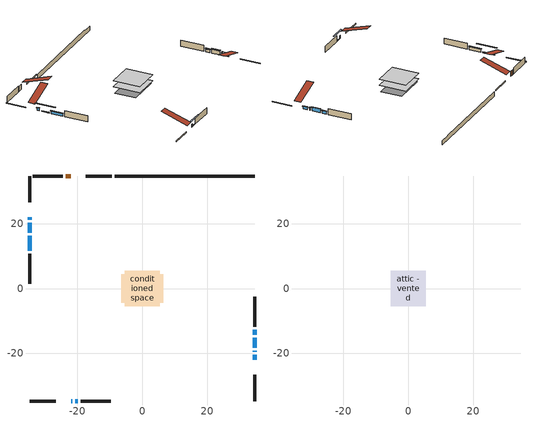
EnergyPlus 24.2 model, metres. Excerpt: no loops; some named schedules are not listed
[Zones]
conditioned space
 floor adiabatic (AdiabaticFloorConstruction): -5.41,-5.41 -5.41,5.41 5.41,5.41 5.41,-5.41 z0.73
 floor foundation (Slab1 construction): -6.45,-4.32 -6.45,4.32 6.45,4.32 6.45,-4.32 z-1.16
 wall outside (RimJoist1 construction): -9.37,34.64 -17.44,34.64 / -34.64,-34.64 -26.56,-34.64 / -34.64,34.64 -34.64,26.56 / 34.64,-34.64 34.64,-26.56 z0.73:1.03
 wall outside (AdiabaticWallConstruction 1): -22.08,34.64 -23.55,34.64 z0.73:2.76
 wall outside (AdiabaticWallConstruction): -21.93,-34.64 -21.52,-34.64 z0.73:1.95; -34.64,21.93 -34.64,21.12 / 34.64,-21.93 34.64,-20.33 / 34.64,-19.4 34.64,-19.17 / 34.64,-14.17 34.64,-12.64 / -34.64,16.22 -34.64,11.64 z0.73:1.8; -20.59,-34.64 -19.83,-34.64 / -34.64,20.19 -34.64,17.14 z0.73:1.09; 34.64,-18.24 34.64,-15.09 z0.73:2.25
 wall outside (Wall1 construction): -24.48,34.64 -33.71,34.64 / -18.9,-34.64 -9.67,-34.64 / -34.64,10.71 -34.64,1.48 / 34.64,-11.71 34.64,-2.48 z0.73:3.17
 wall foundation (FoundationWall1 construction): -8.44,34.64,-1.16 -8.44,34.64,0.73 30.33,34.64,0.73 30.33,34.64,0.42 34.64,34.64,0.42 34.64,34.64,-1.16
 window (WindowConstruction 6): -21.93,-34.64 -21.52,-34.64 z0.73:1.95
 window (WindowConstruction 5): -34.64,21.93 -34.64,21.12 z0.73:1.8
 window (WindowConstruction 7): -20.59,-34.64 -19.83,-34.64 z0.73:1.09
 window (WindowConstruction 8): -34.64,20.19 -34.64,17.14 z0.73:1.09
 window (WindowConstruction): 34.64,-21.93 34.64,-20.33 z0.73:1.8
 window (WindowConstruction 1): 34.64,-19.4 34.64,-19.17 z0.73:1.8
 window (WindowConstruction 2): 34.64,-18.24 34.64,-15.09 z0.73:2.25
 window (WindowConstruction 3): 34.64,-14.17 34.64,-12.64 z0.73:1.8
 window (WindowConstruction 4): -34.64,16.22 -34.64,11.64 z0.73:1.8
 door (Door): -22.08,34.64 -23.55,34.64 z0.73:2.76
 ceiling adiabatic (AdiabaticFloorConstruction): 5.41,-5.41 5.41,5.41 -5.41,5.41 -5.41,-5.41 z0.73
attic - vented
 floor to conditioned space (Floor1 construction Reversed): -5.41,-5.41 -5.41,5.41 5.41,5.41 5.41,-5.41 z3.17
 roof outside (Roof1 construction): -21.15,34.64,3.17 -21.15,24.11,6.68 -18.37,24.11,6.68 -18.37,34.64,3.17; -22.86,-34.64,3.17 -22.86,-24.11,6.68 -25.64,-24.11,6.68 -25.64,-34.64,3.17; -34.64,22.86,3.17 -24.11,22.86,6.68 -24.11,25.64,6.68 -34.64,25.64,3.17; 34.64,-22.86,3.17 24.11,-22.86,6.68 24.11,-25.64,6.68 34.64,-25.64,3.17
shading: -34.64,20.92 -34.64,22.13 -35.05,22.13 -35.05,20.92 z2; -17.19,-34.64 -23.23,-34.64 -23.23,-35.05 -17.19,-35.05 z3.73; -34.64,14.51 -34.64,22.83 -35.05,22.83 -35.05,14.51 z3.73; 34.64,-20.13 34.64,-22.13 35.05,-22.13 35.05,-20.13 z2; 34.64,-18.97 34.64,-19.6 35.05,-19.6 35.05,-18.97 z2; 34.64,-14.89 34.64,-18.44 35.05,-18.44 35.05,-14.89 z2.46; 34.64,-12.44 34.64,-14.37 35.05,-14.37 35.05,-12.44 z2; -34.64,11.44 -34.64,16.42 -35.05,16.42 -35.05,11.44 z2
[Building]
Building 1: Terrain=Suburbs
[Site:Location]
Erieau AUT_ON: Latitude {deg}=42.25; Longitude {deg}=-81.9; Time Zone {hr}=-5; Elevation {m}=178; Keep Site Location Information=Yes
[Site:GroundTemperature:Shallow]
5.2292, 3.30147, 3.1471, 4.0619, 7.73432, 11.3896, 14.5586, 16.5661, 16.7366, 15.1039, 12.0157, 8.47254
[Site:WaterMainsTemperature]
Calculation Method=Schedule; Temperature Schedule=mains temperature schedule
[Material] Roughness=Rough; Thermal Absorptance=0.9
Name | Thickness {m} | Conductivity {W/m-K} | Density {kg/m3} | Specific Heat {J/kg-K} | Solar Absorptance | Visible Absorptance
asphalt or fiberglass shingles | 0.00635 | 0.162714 | 1121.4 | 1465.45 | 0.95 | 0.95
ceiling stud and cavity | 0.1397 | 0.0798965 | 65.682 | 1177.47 | 0.7 | 0.7
concrete 4.0 in. | 0.1016 | 1.803125 | 2242.8 | 837.4 | 0.7 | 0.7
concrete 8.0 in. | 0.2032 | 1.803125 | 2242.8 | 837.4 | 0.7 | 0.7
door material | 0.04445 | 0.0451087 | 512.64 | 1214.23 | 0.7 | 0.7
floor covering | 0.0127 | 0.0433444 | 54.468 | 1339.84 | 0.6 | 0.6
floor rigid ins; wall rigid ins | 0.512978 | 0.029427 | 32.04 | 1214.23 | 0.7 | 0.7
floor stud and cavity | 0.1397 | 1.75129 | 37.0049 | 1207.88 | 0.7 | 0.7
furniture material conditioned space 1 | 0.1524 | 0.115458 | 640.8 | 1214.23 | 0.6 | 0.6
gypsum board | 0.0127 | 0.160291 | 801 | 837.4 | 0.6 | 0.6
osb sheathing 0.5 in. | 0.0127 | 0.115458 | 512.64 | 1214.23 | 0.7 | 0.7
osb sheathing 0.75 in. | 0.01905 | 0.115458 | 512.64 | 1214.23 | 0.7 | 0.7
rim joist stud and cavity | 0.0508 | 0.648972 | 50.32683 | 1063.81 | 0.6 | 0.6
wall stud and cavity | 0.1397 | 0.0817921 | 139.0536 | 1170.24 | 0.7 | 0.7
wall stud and cavity 1 | 0.0889 | 0.380278 | 52.3479 | 1209.89 | 0.7 | 0.7
wall stud and cavity 2 | 0.0889 | 0.391764 | 83.0341 | 1211.67 | 0.7 | 0.7
wood siding | 0.0254 | 0.102417 | 544.68 | 1172.36 | 0.74 | 0.74
wood siding 1; wood siding 2; wood siding 3 | 0.0254 | 0.102417 | 544.68 | 1172.36 | 0.7 | 0.7
[WindowMaterial:SimpleGlazingSystem]
Name | U-Factor {W/m2-K} | Solar Heat Gain Coefficient
WindowMaterial | 2.91622 | 0.67
WindowMaterial 1 | 3.12404 | 0.47
WindowMaterial 2 | 2.87988 | 0.7
WindowMaterial 3 | 2.91792 | 0.67
WindowMaterial 4 | 2.949721 | 0.64
WindowMaterial 5 | 3.026374 | 0.54
WindowMaterial 6 | 4.92112 | 0.6
WindowMaterial 7 | 3.04227 | 0.53
[Construction]
AdiabaticFloorConstruction: floor stud and cavity, floor rigid ins, osb sheathing 0.75 in., floor covering
AdiabaticWallConstruction: wood siding 2, wall rigid ins, wall stud and cavity 1, gypsum board
AdiabaticWallConstruction 1: wood siding 3, wall rigid ins, wall stud and cavity 1, gypsum board
Door: door material
Floor1 construction Reversed: gypsum board, ceiling stud and cavity
FoundationWall1 construction: concrete 8.0 in.
furniture construction conditioned space 1: furniture material conditioned space 1
PartitionWallConstruction: gypsum board, wall stud and cavity 2, gypsum board
RimJoist1 construction: wood siding 1, rim joist stud and cavity
Roof1 construction: asphalt or fiberglass shingles
Slab1 construction: concrete 4.0 in.
Wall1 construction: wood siding, osb sheathing 0.5 in., wall stud and cavity, gypsum board
WindowConstruction: WindowMaterial
WindowConstruction 1: WindowMaterial 1
WindowConstruction 2: WindowMaterial 2
WindowConstruction 3; WindowConstruction 4: WindowMaterial 3
WindowConstruction 5: WindowMaterial 4
WindowConstruction 6: WindowMaterial 5
WindowConstruction 7: WindowMaterial 6
WindowConstruction 8: WindowMaterial 7
[Zone] Multiplier=1; Part of Total Floor Area=Yes
Name | Volume {m3}
attic - vented | 66.6746
conditioned space | 521.4
[Space]
Name | Zone | Volume {m3}
attic - vented 1 | attic - vented | 66.6746
conditioned space 1 | conditioned space | 521.4
[ZoneInfiltration:EffectiveLeakageArea]
infil attic - vented 1: Zone or Space=attic - vented 1; Schedule=Always On Discrete; Effective Air Leakage Area {cm2}=5614.56; Stack Coefficient=0.000244174; Wind Coefficient=1.05577e-05
[ZoneMixing]
whole house fan mix: Zone or Space=attic - vented; Schedule=Always On Continuous; Design Flow Rate Calculation Method=Flow/Zone; Design Flow Rate {m3/s}=0; Source Zone or Space=conditioned space
[SurfaceProperty:ExposedFoundationPerimeter]
Slab1: Exposed Perimeter Calculation Method=TotalExposedPerimeter; Total Exposed Perimeter {m}=43.08
[InternalMass] Zone or ZoneList=conditioned space; Space or SpaceList=conditioned space 1
Name | Construction | Surface Area {m2}
furniture mass conditioned space 1 | furniture construction conditioned space 1 | 91.3721
partition wall mass | PartitionWallConstruction | 228.43
[Lights]
interior lighting: Zone or ZoneList or Space or SpaceList=conditioned space 1; Schedule=interior lighting schedule; Design Level Calculation Method=LightingLevel; Lighting Level {W}=343.2; Return Air Fraction=0; Fraction Radiant=0.6; Fraction Visible=0.2; Fraction Replaceable=1
[People]
occupants: Zone or ZoneList or Space or SpaceList=conditioned space 1; Number of People Schedule=occupants schedule; Number of People Calculation Method=People; Number of People=3; Fraction Radiant=0.314171; Sensible Heat Fraction=0.56303; Activity Level Schedule=occupants activity schedule; Carbon Dioxide Generation Rate {m3/s-W}=0; Enable ASHRAE 55 Comfort Warnings=No; Mean Radiant Temperature Calculation Type=EnclosureAveraged
[ElectricEquipment] Zone or ZoneList or Space or SpaceList=conditioned space 1; Design Level Calculation Method=EquipmentLevel
Name | Schedule | Design Level {W} | Fraction Latent | Fraction Radiant | Fraction Lost
clothes dryer | clothes dryer schedule | 140.772 | 0.015 | 0.081 | 0.85
clothes washer | clothes washer schedule | 32.1985 | 0.03 | 0.162 | 0.7
cooking range | cooking range schedule | 215.147 | 0.08 | 0.432 | 0.2
dishwasher | dishwasher schedule | 66.8632 | 0.3 | 0.18 | 0.4
fridge | fridge schedule | 72.9452 | 0 | 0.6 | 0
mech vent bath fan 0 | mech vent bath fan 0 schedule | 43 | 0 | 0 | 1
mech vent house fan | mech vent house fan schedule | 0 | 0 | 0 | 1
mech vent house fan cfis | mech vent house fan cfis schedule | 0 | 0 | 0 | 0
misc plug loads | misc plug loads schedule | 494.7 | 0.045 | 0.513 | 0.1
whole house fan | Always On Discrete | 0 | 0 | 0 | 1
[OtherEquipment] Zone or ZoneList or Space or SpaceList=conditioned space 1; Design Level Calculation Method=EquipmentLevel
Name | Fuel Type | Schedule | Design Level {W} | Fraction Latent | Fraction Radiant | Fraction Lost
clothes dryer 1 | Electricity | clothes dryer schedule | 0 | 0.015 | 0.081 | 0.85
cooking range 1 | Electricity | cooking range schedule | 0 | 0.08 | 0.432 | 0.2
general water use latent | None | general water use schedule | 62.594 | 1 | 0 | 0
general water use sensible | None | general water use schedule | -61.6891 | 0 | 0.6 | 0
mech vent house fan latent load | None | Always On Discrete | 0 | 1 | 0 | 0
mech vent house fan sensible load | None | Always On Discrete | 0 | 0 | 0 | 0
water heater energy adjustment1 | FuelOilNo2 | Always On Discrete | 0.01 | 0 | 0 | 1
[ZoneInfiltration:DesignFlowRate] Zone or ZoneList or Space or SpaceList=conditioned space 1; Schedule=Always On Discrete; Design Flow Rate Calculation Method=Flow/Zone; Design Flow Rate {m3/s}=0
infil flow; natural vent flow; whole house fan flow
[AvailabilityManager:Scheduled]
furnace airloop Availability Manager: Schedule=Always On Discrete
[Foundation:Kiva]
Foundation Kiva 1: Initial Indoor Air Temperature {C}=18; Wall Height Above Grade {m}=0.729996; Wall Depth Below Slab {m}=0.2032
[Foundation:Kiva:Settings]
Soil Conductivity {W/m-K}=0.849921; Soil Density {kg/m3}=1842.3; Soil Specific Heat {J/kg-K}=418.7; Ground Solar Absorptivity=0.9; Ground Thermal Absorptivity=0.9; Ground Surface Roughness {m}=0.03; Far-Field Width {m}=40; Deep-Ground Boundary Condition=ZeroFlux; Deep-Ground Depth {m}=40; Minimum Cell Dimension {m}=0.2; Maximum Cell Growth Coefficient=3; Simulation Timestep=Timestep
[Exterior:Lights]
exterior lighting: Schedule=exterior lighting schedule; Design Level {W}=75.6
[EnergyManagementSystem:GlobalVariable]
furnace_airloop_Fan_RTF
infil_program_Qfan
infil_program_Qinf
natural_vent_program_Qnv
natural_vent_program_Qwhf
[EnergyManagementSystem:Sensor]
Name | Output:Variable or Output:Meter Index Key | Output:Variable or Output:Meter
airflow_gain | infil flow | Infiltration Sensible Heat Gain Energy
airflow_gain_1 | natural vent flow | Infiltration Sensible Heat Gain Energy
airflow_gain_2 | whole house fan flow | Infiltration Sensible Heat Gain Energy
airflow_loss | infil flow | Infiltration Sensible Heat Loss Energy
airflow_loss_1 | natural vent flow | Infiltration Sensible Heat Loss Energy
airflow_loss_2 | whole house fan flow | Infiltration Sensible Heat Loss Energy
clg_load_cond |  | Cooling:EnergyTransfer:Zone:CONDITIONED SPACE
clg_sp_s; clg_sp_s_1 | cooling setpoint | Schedule Value
clothes_dryer_exhaust_0_sch_s | clothes dryer exhaust 0 schedule | Schedule Value
cool_season | cooling season schedule | Schedule Value
htg_load_cond |  | Heating:EnergyTransfer:Zone:CONDITIONED SPACE
htg_sp_s; htg_sp_s_1 | heating setpoint | Schedule Value
ig_ee_conv | clothes dryer | Electric Equipment Convective Heating Energy
ig_ee_conv_2 | cooking range | Electric Equipment Convective Heating Energy
ig_ee_conv_4 | fridge | Electric Equipment Convective Heating Energy
ig_ee_conv_5 | misc plug loads | Electric Equipment Convective Heating Energy
ig_ee_conv_6 | whole house fan | Electric Equipment Convective Heating Energy
ig_ee_rad | clothes dryer | Electric Equipment Radiant Heating Energy
ig_ee_rad_2 | cooking range | Electric Equipment Radiant Heating Energy
ig_ee_rad_4 | fridge | Electric Equipment Radiant Heating Energy
ig_ee_rad_5 | misc plug loads | Electric Equipment Radiant Heating Energy
ig_ee_rad_6 | whole house fan | Electric Equipment Radiant Heating Energy
ig_lgt_conv | interior lighting | Lights Convective Heating Energy
ig_lgt_rad | interior lighting | Lights Radiant Heating Energy
ig_lgt_vis | interior lighting | Lights Visible Radiation Heating Energy
ig_oe_conv | clothes dryer 1 | Other Equipment Convective Heating Energy
ig_oe_conv_1 | cooking range 1 | Other Equipment Convective Heating Energy
ig_oe_conv_2 | general water use latent | Other Equipment Convective Heating Energy
ig_oe_conv_3 | general water use sensible | Other Equipment Convective Heating Energy
ig_oe_conv_4 | water heater energy adjustment1 | Other Equipment Convective Heating Energy
ig_oe_rad | clothes dryer 1 | Other Equipment Radiant Heating Energy
ig_oe_rad_1 | cooking range 1 | Other Equipment Radiant Heating Energy
ig_oe_rad_2 | general water use latent | Other Equipment Radiant Heating Energy
ig_oe_rad_3 | general water use sensible | Other Equipment Radiant Heating Energy
ig_oe_rad_4 | water heater energy adjustment1 | Other Equipment Radiant Heating Energy
ig_ppl_conv | occupants | People Convective Heating Energy
ig_ppl_rad | occupants | People Radiant Heating Energy
im_conv | furniture mass conditioned space 1 | Surface Inside Face Convection Heat Gain Energy
im_conv_1 | partition wall mass | Surface Inside Face Convection Heat Gain Energy
im_ig | furniture mass conditioned space 1 | Surface Inside Face Internal Gains Radiation Heat Gain Energy
im_ig_1 | partition wall mass | Surface Inside Face Internal Gains Radiation Heat Gain Energy
im_lgt | furniture mass conditioned space 1 | Surface Inside Face Lights Radiation Heat Gain Energy
im_lgt_1 | partition wall mass | Surface Inside Face Lights Radiation Heat Gain Energy
im_sol | furniture mass conditioned space 1 | Surface Inside Face Solar Radiation Heat Gain Energy
im_sol_1 | partition wall mass | Surface Inside Face Solar Radiation Heat Gain Energy
im_surf | furniture mass conditioned space 1 | Surface Inside Face Net Surface Thermal Radiation Heat Gain Energy
im_surf_1 | partition wall mass | Surface Inside Face Net Surface Thermal Radiation Heat Gain Energy
mech_vent_bath_fan_0_sch_s | mech vent bath fan 0 schedule | Schedule Value
mv_conv | mech vent bath fan 0 | Electric Equipment Convective Heating Energy
mv_conv_1 | mech vent house fan | Electric Equipment Convective Heating Energy
mv_conv_2 | mech vent house fan cfis | Electric Equipment Convective Heating Energy
mv_conv_3 | mech vent house fan latent load | Other Equipment Convective Heating Energy
mv_conv_4 | mech vent house fan sensible load | Other Equipment Convective Heating Energy
mv_rad | mech vent bath fan 0 | Electric Equipment Radiant Heating Energy
mv_rad_1 | mech vent house fan | Electric Equipment Radiant Heating Energy
mv_rad_2 | mech vent house fan cfis | Electric Equipment Radiant Heating Energy
mv_rad_3 | mech vent house fan latent load | Other Equipment Radiant Heating Energy
mv_rad_4 | mech vent house fan sensible load | Other Equipment Radiant Heating Energy
natural_vent_s | natural vent schedule | Schedule Value
out_pb_s |  | Site Outdoor Air Barometric Pressure
out_wt_s |  | Site Outdoor Air Humidity Ratio
site_vw_s |  | Site Wind Speed
ss_back_out | Window1 | Surface Window Shortwave from Zone Back Out Window Heat Transfer Rate
ss_back_out_1 | Window10 | Surface Window Shortwave from Zone Back Out Window Heat Transfer Rate
ss_back_out_2 | Window11 | Surface Window Shortwave from Zone Back Out Window Heat Transfer Rate
ss_back_out_3 | Window12 | Surface Window Shortwave from Zone Back Out Window Heat Transfer Rate
ss_back_out_4 | Window3 | Surface Window Shortwave from Zone Back Out Window Heat Transfer Rate
ss_back_out_5 | Window4 | Surface Window Shortwave from Zone Back Out Window Heat Transfer Rate
ss_back_out_6 | Window5 | Surface Window Shortwave from Zone Back Out Window Heat Transfer Rate
ss_back_out_7 | Window6 | Surface Window Shortwave from Zone Back Out Window Heat Transfer Rate
ss_back_out_8 | Window7 | Surface Window Shortwave from Zone Back Out Window Heat Transfer Rate
ss_conv | Door1 | Surface Inside Face Convection Heat Gain Energy
ss_conv_1 | Window1 | Surface Inside Face Convection Heat Gain Energy
ss_conv_2 | Window10 | Surface Inside Face Convection Heat Gain Energy
ss_conv_3 | Window11 | Surface Inside Face Convection Heat Gain Energy
ss_conv_4 | Window12 | Surface Inside Face Convection Heat Gain Energy
ss_conv_5 | Window3 | Surface Inside Face Convection Heat Gain Energy
ss_conv_6 | Window4 | Surface Inside Face Convection Heat Gain Energy
ss_conv_7 | Window5 | Surface Inside Face Convection Heat Gain Energy
ss_conv_8 | Window6 | Surface Inside Face Convection Heat Gain Energy
ss_conv_9 | Window7 | Surface Inside Face Convection Heat Gain Energy
ss_ig | Door1 | Surface Inside Face Internal Gains Radiation Heat Gain Energy
ss_ig_1 | Window1 | Surface Inside Face Internal Gains Radiation Heat Gain Energy
ss_ig_2 | Window10 | Surface Inside Face Internal Gains Radiation Heat Gain Energy
ss_ig_3 | Window11 | Surface Inside Face Internal Gains Radiation Heat Gain Energy
ss_ig_4 | Window12 | Surface Inside Face Internal Gains Radiation Heat Gain Energy
ss_ig_5 | Window3 | Surface Inside Face Internal Gains Radiation Heat Gain Energy
ss_ig_6 | Window4 | Surface Inside Face Internal Gains Radiation Heat Gain Energy
ss_ig_7 | Window5 | Surface Inside Face Internal Gains Radiation Heat Gain Energy
ss_ig_8 | Window6 | Surface Inside Face Internal Gains Radiation Heat Gain Energy
ss_ig_9 | Window7 | Surface Inside Face Internal Gains Radiation Heat Gain Energy
ss_lgt | Door1 | Surface Inside Face Lights Radiation Heat Gain Energy
ss_sol | Door1 | Surface Inside Face Solar Radiation Heat Gain Energy
ss_surf | Door1 | Surface Inside Face Net Surface Thermal Radiation Heat Gain Energy
ss_surf_1 | Window1 | Surface Inside Face Net Surface Thermal Radiation Heat Gain Energy
ss_surf_2 | Window10 | Surface Inside Face Net Surface Thermal Radiation Heat Gain Energy
ss_surf_3 | Window11 | Surface Inside Face Net Surface Thermal Radiation Heat Gain Energy
ss_surf_4 | Window12 | Surface Inside Face Net Surface Thermal Radiation Heat Gain Energy
ss_surf_5 | Window3 | Surface Inside Face Net Surface Thermal Radiation Heat Gain Energy
ss_surf_6 | Window4 | Surface Inside Face Net Surface Thermal Radiation Heat Gain Energy
ss_surf_7 | Window5 | Surface Inside Face Net Surface Thermal Radiation Heat Gain Energy
ss_surf_8 | Window6 | Surface Inside Face Net Surface Thermal Radiation Heat Gain Energy
ss_surf_9 | Window7 | Surface Inside Face Net Surface Thermal Radiation Heat Gain Energy
ss_trans_in | Window1 | Surface Window Transmitted Solar Radiation Rate
ss_trans_in_1 | Window10 | Surface Window Transmitted Solar Radiation Rate
ss_trans_in_2 | Window11 | Surface Window Transmitted Solar Radiation Rate
ss_trans_in_3 | Window12 | Surface Window Transmitted Solar Radiation Rate
ss_trans_in_4 | Window3 | Surface Window Transmitted Solar Radiation Rate
ss_trans_in_5 | Window4 | Surface Window Transmitted Solar Radiation Rate
ss_trans_in_6 | Window5 | Surface Window Transmitted Solar Radiation Rate
ss_trans_in_7 | Window6 | Surface Window Transmitted Solar Radiation Rate
ss_trans_in_8 | Window7 | Surface Window Transmitted Solar Radiation Rate
ss_trans_out | Window1 | Surface Inside Face Initial Transmitted Diffuse Transmitted Out Window Solar Radiation Rate
ss_trans_out_1 | Window10 | Surface Inside Face Initial Transmitted Diffuse Transmitted Out Window Solar Radiation Rate
ss_trans_out_2 | Window11 | Surface Inside Face Initial Transmitted Diffuse Transmitted Out Window Solar Radiation Rate
ss_trans_out_3 | Window12 | Surface Inside Face Initial Transmitted Diffuse Transmitted Out Window Solar Radiation Rate
ss_trans_out_4 | Window3 | Surface Inside Face Initial Transmitted Diffuse Transmitted Out Window Solar Radiation Rate
ss_trans_out_5 | Window4 | Surface Inside Face Initial Transmitted Diffuse Transmitted Out Window Solar Radiation Rate
ss_trans_out_6 | Window5 | Surface Inside Face Initial Transmitted Diffuse Transmitted Out Window Solar Radiation Rate
ss_trans_out_7 | Window6 | Surface Inside Face Initial Transmitted Diffuse Transmitted Out Window Solar Radiation Rate
ss_trans_out_8 | Window7 | Surface Inside Face Initial Transmitted Diffuse Transmitted Out Window Solar Radiation Rate
s_conv | Floor1 | Surface Inside Face Convection Heat Gain Energy
s_conv_1 | FoundationWall1 | Surface Inside Face Convection Heat Gain Energy
s_conv_10 | Wall1:180 | Surface Inside Face Convection Heat Gain Energy
s_conv_11 | Wall1:270 | Surface Inside Face Convection Heat Gain Energy
s_conv_12 | Wall1:90 | Surface Inside Face Convection Heat Gain Energy
s_conv_2 | inferred conditioned ceiling | Surface Inside Face Convection Heat Gain Energy
s_conv_3 | inferred conditioned floor | Surface Inside Face Convection Heat Gain Energy
s_conv_4 | RimJoist1:0 | Surface Inside Face Convection Heat Gain Energy
s_conv_5 | RimJoist1:180 | Surface Inside Face Convection Heat Gain Energy
s_conv_6 | RimJoist1:270 | Surface Inside Face Convection Heat Gain Energy
s_conv_7 | RimJoist1:90 | Surface Inside Face Convection Heat Gain Energy
s_conv_8 | Slab1 | Surface Inside Face Convection Heat Gain Energy
s_conv_9 | Wall1:0 | Surface Inside Face Convection Heat Gain Energy
s_ig | Floor1 | Surface Inside Face Internal Gains Radiation Heat Gain Energy
s_ig_1 | FoundationWall1 | Surface Inside Face Internal Gains Radiation Heat Gain Energy
s_ig_10 | Wall1:180 | Surface Inside Face Internal Gains Radiation Heat Gain Energy
s_ig_11 | Wall1:270 | Surface Inside Face Internal Gains Radiation Heat Gain Energy
s_ig_12 | Wall1:90 | Surface Inside Face Internal Gains Radiation Heat Gain Energy
s_ig_2 | inferred conditioned ceiling | Surface Inside Face Internal Gains Radiation Heat Gain Energy
s_ig_3 | inferred conditioned floor | Surface Inside Face Internal Gains Radiation Heat Gain Energy
s_ig_4 | RimJoist1:0 | Surface Inside Face Internal Gains Radiation Heat Gain Energy
s_ig_5 | RimJoist1:180 | Surface Inside Face Internal Gains Radiation Heat Gain Energy
s_ig_6 | RimJoist1:270 | Surface Inside Face Internal Gains Radiation Heat Gain Energy
s_ig_7 | RimJoist1:90 | Surface Inside Face Internal Gains Radiation Heat Gain Energy
s_ig_8 | Slab1 | Surface Inside Face Internal Gains Radiation Heat Gain Energy
s_ig_9 | Wall1:0 | Surface Inside Face Internal Gains Radiation Heat Gain Energy
s_lgt | Floor1 | Surface Inside Face Lights Radiation Heat Gain Energy
s_lgt_1 | FoundationWall1 | Surface Inside Face Lights Radiation Heat Gain Energy
s_lgt_10 | Wall1:180 | Surface Inside Face Lights Radiation Heat Gain Energy
s_lgt_11 | Wall1:270 | Surface Inside Face Lights Radiation Heat Gain Energy
s_lgt_12 | Wall1:90 | Surface Inside Face Lights Radiation Heat Gain Energy
s_lgt_2 | inferred conditioned ceiling | Surface Inside Face Lights Radiation Heat Gain Energy
s_lgt_3 | inferred conditioned floor | Surface Inside Face Lights Radiation Heat Gain Energy
s_lgt_4 | RimJoist1:0 | Surface Inside Face Lights Radiation Heat Gain Energy
s_lgt_5 | RimJoist1:180 | Surface Inside Face Lights Radiation Heat Gain Energy
s_lgt_6 | RimJoist1:270 | Surface Inside Face Lights Radiation Heat Gain Energy
s_lgt_7 | RimJoist1:90 | Surface Inside Face Lights Radiation Heat Gain Energy
s_lgt_8 | Slab1 | Surface Inside Face Lights Radiation Heat Gain Energy
s_lgt_9 | Wall1:0 | Surface Inside Face Lights Radiation Heat Gain Energy
s_sol | Floor1 | Surface Inside Face Solar Radiation Heat Gain Energy
s_sol_1 | FoundationWall1 | Surface Inside Face Solar Radiation Heat Gain Energy
s_sol_10 | Wall1:180 | Surface Inside Face Solar Radiation Heat Gain Energy
s_sol_11 | Wall1:270 | Surface Inside Face Solar Radiation Heat Gain Energy
s_sol_12 | Wall1:90 | Surface Inside Face Solar Radiation Heat Gain Energy
s_sol_2 | inferred conditioned ceiling | Surface Inside Face Solar Radiation Heat Gain Energy
s_sol_3 | inferred conditioned floor | Surface Inside Face Solar Radiation Heat Gain Energy
s_sol_4 | RimJoist1:0 | Surface Inside Face Solar Radiation Heat Gain Energy
s_sol_5 | RimJoist1:180 | Surface Inside Face Solar Radiation Heat Gain Energy
s_sol_6 | RimJoist1:270 | Surface Inside Face Solar Radiation Heat Gain Energy
s_sol_7 | RimJoist1:90 | Surface Inside Face Solar Radiation Heat Gain Energy
s_sol_8 | Slab1 | Surface Inside Face Solar Radiation Heat Gain Energy
s_sol_9 | Wall1:0 | Surface Inside Face Solar Radiation Heat Gain Energy
s_surf | Floor1 | Surface Inside Face Net Surface Thermal Radiation Heat Gain Energy
s_surf_1 | FoundationWall1 | Surface Inside Face Net Surface Thermal Radiation Heat Gain Energy
s_surf_10 | Wall1:180 | Surface Inside Face Net Surface Thermal Radiation Heat Gain Energy
s_surf_11 | Wall1:270 | Surface Inside Face Net Surface Thermal Radiation Heat Gain Energy
s_surf_12 | Wall1:90 | Surface Inside Face Net Surface Thermal Radiation Heat Gain Energy
s_surf_2 | inferred conditioned ceiling | Surface Inside Face Net Surface Thermal Radiation Heat Gain Energy
s_surf_3 | inferred conditioned floor | Surface Inside Face Net Surface Thermal Radiation Heat Gain Energy
s_surf_4 | RimJoist1:0 | Surface Inside Face Net Surface Thermal Radiation Heat Gain Energy
s_surf_5 | RimJoist1:180 | Surface Inside Face Net Surface Thermal Radiation Heat Gain Energy
s_surf_6 | RimJoist1:270 | Surface Inside Face Net Surface Thermal Radiation Heat Gain Energy
s_surf_7 | RimJoist1:90 | Surface Inside Face Net Surface Thermal Radiation Heat Gain Energy
s_surf_8 | Slab1 | Surface Inside Face Net Surface Thermal Radiation Heat Gain Energy
s_surf_9 | Wall1:0 | Surface Inside Face Net Surface Thermal Radiation Heat Gain Energy
[EnergyManagementSystem:Actuator]
fridge_schedule_act: Actuated Component Unique=fridge schedule; Actuated Component Type=Schedule:Constant; Actuated Component Control Type=Schedule Value
